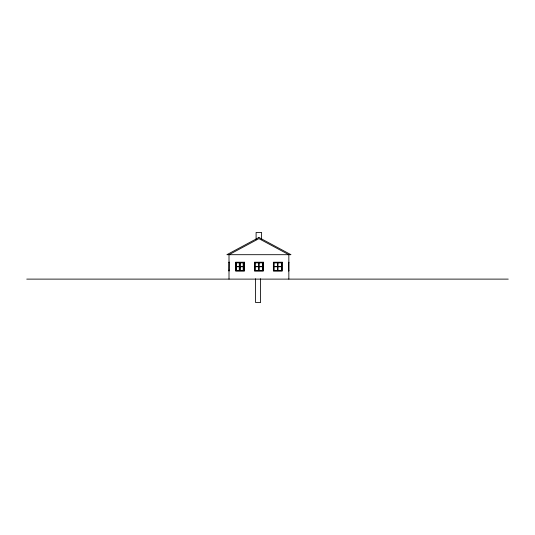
<?xml version="1.0" encoding="UTF-8"?>
<svg xmlns="http://www.w3.org/2000/svg" width="535" height="535" viewBox="0 0 535 535"><rect width="100%" height="100%" fill="white"/><g stroke="black" fill="none" stroke-linecap="round" stroke-linejoin="round"><path stroke-width="0.8" d="M228.92 262.224L229.508 262.224M288.766 262.224L288.766 271.084M288.345 262.638L288.933 262.638M258.84 262.805L255.081 262.805L255.081 266.57L258.84 266.57M259.007 262.805L262.772 262.805L262.772 266.57L259.007 266.57M277.725 262.805L273.96 262.805L273.96 266.57L277.725 266.57M277.892 262.805L281.657 262.805L281.657 266.57L277.892 266.57M258.84 266.738L255.081 266.738L255.081 270.503L258.84 270.503M259.007 266.738L262.772 266.738L262.772 270.503L259.007 270.503M277.725 266.738L273.96 266.738L273.96 270.503L277.725 270.503M277.892 266.738L281.657 266.738L281.657 270.503L277.892 270.503M228.92 270.249L229.508 270.249M288.345 270.67L288.933 270.67M229.007 271.084L229.087 262.224M26.75 279.116L508.25 279.116M288.846 279.116L288.846 254.693L258.927 238.637L229.007 254.693L229.007 279.116M277.892 262.638L277.892 270.67M277.725 262.638L277.725 270.67M261.608 239.312L261.608 232.464L256.104 232.464L256.104 239.379M260.599 278.748L260.599 302.536L255.583 302.536L255.583 278.748M259.007 262.638L259.007 270.67M258.84 262.638L258.84 270.67M243.378 262.638L243.378 270.67M240.128 262.638L240.128 270.67M239.961 262.805L239.961 266.57M239.961 266.738L239.961 270.503M239.446 262.805L239.446 266.57M239.446 266.738L239.446 270.503M239.279 262.638L239.279 270.67M258.927 237.493L226.88 254.693L290.973 254.693L258.927 237.493M244.475 262.224L235.614 262.224L235.614 271.084L244.475 271.084L244.475 262.224M263.36 262.224L254.493 262.224L254.493 271.084L263.36 271.084L263.36 262.224M282.239 262.224L273.372 262.224L273.372 271.084L282.239 271.084L282.239 262.224M244.06 262.638L236.029 262.638L236.029 270.67L244.06 270.67L244.06 262.638M262.939 262.638L254.914 262.638L254.914 270.67L262.939 270.67L262.939 262.638M281.825 262.638L273.793 262.638L273.793 270.67L281.825 270.67L281.825 262.638M243.211 262.805L236.196 262.805L236.196 266.57L243.211 266.57L243.211 262.805M243.211 266.738L236.196 266.738L236.196 270.503L243.211 270.503L243.211 266.738"/></g></svg>
